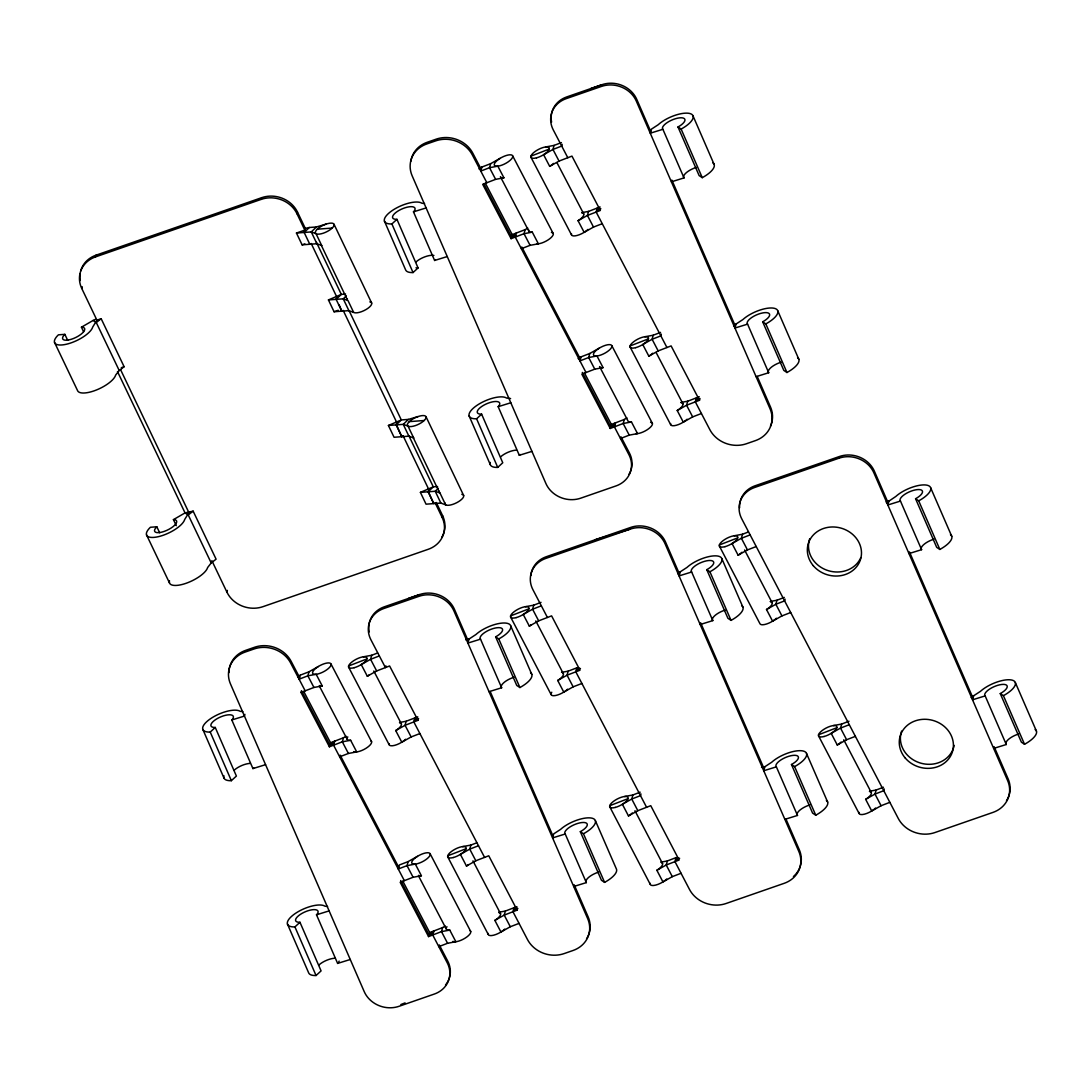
<?xml version="1.0" encoding="UTF-8"?>
<svg xmlns="http://www.w3.org/2000/svg" width="1091" height="1091" viewBox="0 0 1091 1091"><rect width="100%" height="100%" fill="white"/><g stroke="black" fill="none" stroke-linecap="round" stroke-linejoin="round"><path stroke-width="1.5" d="M67.71 340.351L64.846 334.351L58.409 334.828A21.015 7.514 -25.5 0 0 66.21 344.279A21.015 7.514 -25.5 0 0 92.694 327.068L96.922 320.181L81.77 288.474L82.248 286.769M81.77 288.474A27.289 24.316 15.7 0 1 95.531 256.89L96.008 255.185L261.731 197.662A27.289 24.316 15.7 0 1 297.475 212.049L305.303 228.414L304.157 232.451L309.803 244.261M95.531 256.89L261.254 199.367L261.731 197.662M159.681 532.79L156.818 526.789L150.394 527.267A21.015 7.514 -25.5 0 0 158.181 536.717A21.015 7.514 -25.5 0 0 184.679 519.507L188.907 512.62L120.61 369.726M296.452 233.038L311.262 231.919L316.035 233.679L321.668 245.489L316.908 243.729L302.098 244.834L296.452 233.038L304.812 230.133L296.997 213.768L297.475 212.049M436.305 502.501L442.619 515.716L442.128 517.42A27.534 24.534 15.7 0 1 428.245 549.291L262.986 606.664A27.534 24.534 15.7 0 1 226.914 592.127L227.392 590.422M339.219 305.016L341.783 311.167L336.137 299.357L336.792 297.025L311.194 243.47M244.916 714.346L244.439 716.064L231.81 719.965L252.935 768.582L265.563 764.668M318.34 666.506L308.998 671.783L300.243 675.165L299.111 679.202L307.853 675.82L316.158 674.293L322.24 685.939L313.935 687.466L301.021 692.444L329.4 746.79L342.329 741.812L350.634 740.284L356.716 751.917L348.411 753.458L339.656 756.827M301.021 692.444L301.498 690.739L329.891 745.085L334.051 743.476M308.998 671.783L307.853 675.82L313.935 687.466M402.743 435.786L401.788 436.7L396.142 424.89L396.797 422.572L343.174 310.376M490.664 163.664L489.532 167.7L495.614 179.347L503.919 177.806L497.837 166.173L489.532 167.7L480.776 171.069L481.908 167.032L490.664 163.664L500.019 158.386M329.4 746.79L330.546 742.753L303.734 691.435M346.133 736.261L343.46 737.775L342.329 741.812L348.411 753.458M377.568 653.018L371.731 655.268L370.585 659.305L376.668 670.951L389.596 665.974L417.989 720.319L405.061 725.297L395.706 730.575L401.788 742.207L411.143 736.943L419.899 733.561M428.313 491.605L433.754 503.606L428.122 491.796L428.777 489.464L403.165 435.909M385.914 665.865L385.423 667.583L370.926 639.803A26.361 23.497 15.7 0 1 383.827 608.519L419.053 596.3A26.361 23.497 15.7 0 1 453.951 610.987L587.667 918.608A28.271 25.188 15.7 0 1 573.034 950.493L564.088 953.602A28.271 25.188 15.7 0 1 527.471 939.501L512.961 911.735L514.106 907.698L517.611 908.408L517.134 910.126L504.219 915.104L494.864 920.381L500.946 932.028L510.302 926.75L519.057 923.381M521.334 248.707L530.09 245.339L538.381 243.798L532.299 232.151L524.007 233.692L511.079 238.67L512.211 234.633L485.4 183.302M468.38 641.372L454.429 609.283A26.361 23.497 15.7 0 0 419.544 594.581L408.402 598.454M527.812 228.142L525.139 229.642L524.007 233.692L530.09 245.339M561.388 142.594L554.092 145.403L552.96 149.44L559.042 161.086L571.957 156.108L600.35 210.454L587.422 215.432L578.066 220.709L584.162 232.356L593.504 227.078L602.259 223.696M562.192 144.353L561.701 146.071L552.96 149.44L543.604 154.717L549.687 166.364L559.042 161.086M417.73 716.814L406.193 721.26L405.061 725.297L411.143 736.943M417.989 720.319L418.467 718.601L414.948 717.878L413.816 721.915L484.581 857.39M650.741 131.506L636.789 99.417A26.361 23.497 15.7 0 0 601.905 84.716L590.763 88.589M600.091 206.949L588.554 211.395L587.422 215.432L593.504 227.078M408.143 861.59L407.011 865.64L413.094 877.273L421.399 875.746L415.316 864.099L407.011 865.64L398.256 869.009L399.388 864.972L408.143 861.59L417.498 856.326M589.822 353.47L588.69 357.507L594.772 369.153L603.064 367.626L596.982 355.98L588.69 357.507L579.935 360.889L581.067 356.852L589.822 353.47L599.177 348.193M438.814 946.647L447.569 943.265L455.861 941.738L449.778 930.091L441.487 931.619L428.558 936.596L429.69 932.56L402.879 881.242M445.292 926.082L442.619 927.582L441.487 931.619L447.569 943.265M541.027 602.355L533.731 605.164L532.585 609.201L538.668 620.847L551.596 615.87L579.989 670.215L567.061 675.193L557.706 680.47L563.788 692.117L573.143 686.839L581.898 683.471M476.712 842.825L470.876 845.075L469.744 849.125L475.826 860.758L488.754 855.78L517.134 910.126M620.479 438.514L629.234 435.145L637.539 433.604L631.457 421.972L623.152 423.499L610.237 428.477L611.369 424.44L584.558 373.122M626.957 417.948L624.297 419.462L623.152 423.499L629.234 435.145M660.532 332.4L653.236 335.223L652.104 339.26L658.187 350.907L671.115 345.915L699.495 400.261L686.58 405.238L677.225 410.516L683.307 422.162L692.662 416.885L701.418 413.516M661.337 334.173L660.86 335.878L652.104 339.26L642.749 344.524L648.845 356.171L658.187 350.907M579.294 668.265L576.948 667.774L568.193 671.156L567.061 675.193L573.143 686.839M516.875 906.621L505.351 911.067L504.219 915.104L510.302 926.75M576.948 667.774L575.816 671.824L646.581 807.285M699.249 396.756L687.712 401.202L686.58 405.238L692.662 416.885M699.495 400.261L699.986 398.556L695.813 400.152M797.562 357.766A21.015 7.719 -23.5 0 1 786.952 372.508L765.827 323.904A21.015 7.719 -23.5 0 0 773.887 308.207A21.015 7.719 -23.5 0 0 742.916 319.54L736.084 324L734.952 328.05L747.58 324.136L768.705 372.74L756.077 376.654M741.648 605.641A21.015 7.719 -23.5 0 1 731.038 620.384L709.914 571.766A21.015 7.719 -23.5 0 0 717.987 556.083A21.015 7.719 -23.5 0 0 687.003 567.415L680.184 571.875L679.038 575.912L691.667 571.998L712.805 620.615L700.177 624.529M640.172 792.161L632.875 794.984L631.744 799.021L637.826 810.668L650.754 805.676L679.134 860.022L666.219 864.999L656.864 870.277L662.946 881.923L672.301 876.646L681.057 873.277M640.976 793.934L640.499 795.639L631.744 799.021L622.388 804.285L628.471 815.932L637.826 810.668M748.358 531.985L742.521 534.235L741.389 538.272L747.471 549.919L756.227 546.536M675.452 859.913L679.611 858.317L676.106 857.594L667.351 860.963L666.219 864.999L672.301 876.646M676.106 857.594L674.961 861.631L689.471 889.397A28.271 25.188 15.7 0 0 726.088 903.498L784.17 883.328A28.271 25.188 15.7 0 0 798.817 851.444L665.101 543.823A26.361 23.497 15.7 0 0 630.203 529.135L594.95 539.827M784.293 597.404L776.997 600.227L775.851 604.264L781.933 615.91L790.689 612.528M785.097 599.177L784.606 600.882L775.851 604.264L766.509 609.528L772.592 621.174L781.933 615.91M826.351 800.467A21.015 7.719 -23.5 0 1 815.741 815.209L794.603 766.605A21.015 7.719 -23.5 0 0 802.676 750.908A21.015 7.719 -23.5 0 0 771.705 762.241L764.873 766.714L763.741 770.751L776.369 766.837L797.494 815.441L784.865 819.355M848.975 721.233L841.679 724.042L840.534 728.079L846.616 739.725L855.371 736.357M883.437 787.225L876.141 790.034L875.009 794.071L881.092 805.717L889.847 802.335M884.242 788.984L883.765 790.702L875.009 794.071L865.654 799.348L871.736 810.995L881.092 805.717M1035.141 729.538A21.015 7.719 -23.5 0 1 1024.531 744.28L1003.406 695.663A21.015 7.719 -23.5 0 0 1011.466 679.979A21.015 7.719 -23.5 0 0 980.495 691.312L973.663 695.772L972.531 699.808L985.159 695.894L1006.284 744.512L993.656 748.426M96.922 320.181L101.163 318.708L124.115 366.726L119.219 370.517L115.646 375.086A21.015 7.514 -25.5 0 1 96.513 389.951A21.015 7.514 -25.5 0 1 77.502 390.469L54.55 342.465M176.292 525.644L173.428 519.643L185.047 512.906L193.148 511.147L216.086 559.165L211.204 562.956L207.631 567.525A21.015 7.514 -25.5 0 1 185.975 583.33A21.015 7.514 -25.5 0 1 169.5 580.753M447.242 256.549L434.613 260.463L413.475 211.845L414.225 211.027A12.151 4.459 -23.5 0 0 409.043 206.826A12.151 4.459 -23.5 0 0 394.315 213.891A12.151 4.459 -23.5 0 0 396.933 219.332L418.058 267.936L413.039 272.559A21.015 7.719 -23.5 0 1 405.579 269.777L384.455 221.173M434.613 260.463L435.35 259.631M531.931 451.374L519.302 455.288L498.178 406.684L498.914 405.852A12.151 4.459 -23.5 0 0 493.732 401.652A12.151 4.459 -23.5 0 0 479.004 408.73A12.151 4.459 -23.5 0 0 481.622 414.157L502.76 462.761L497.728 467.398A21.015 7.719 -23.5 0 1 490.282 462.434M231.81 719.965L232.547 719.146A12.151 4.459 -23.5 0 0 227.364 714.946A12.151 4.459 -23.5 0 0 212.636 722.024A12.151 4.459 -23.5 0 0 215.254 727.452L236.392 776.056L231.36 780.679A21.015 7.719 -23.5 0 1 223.914 775.728M519.302 455.288L520.052 454.47M252.935 768.582L253.685 767.764M350.252 959.494L337.624 963.408L316.499 914.803L317.249 913.985A12.151 4.459 -23.5 0 0 312.053 909.785A12.151 4.459 -23.5 0 0 297.325 916.849A12.151 4.459 -23.5 0 0 299.957 922.277L321.081 970.895L316.049 975.518A21.015 7.719 -23.5 0 1 308.603 972.736L287.478 924.118M337.624 963.408L338.374 962.589A12.151 4.459 -23.5 0 0 339.137 961.103M304.157 232.451L309.339 227.501L316.445 226.969L325.991 224.146M316.445 226.969L311.262 231.919L316.908 243.729M336.137 299.357L341.319 294.406L345.574 294.079M346.352 295.852L343.242 298.825L328.432 299.93L334.064 311.74L348.888 310.635L353.648 312.394L348.002 300.584L343.242 298.825L348.888 310.635M396.142 424.89L401.311 419.94L408.416 419.408L417.976 416.585M408.416 419.408L403.247 424.358L388.423 425.476L394.069 437.273L408.893 436.168L413.653 437.927L408.007 426.117L403.247 424.358L408.893 436.168M428.122 491.796L433.291 486.845L437.559 486.518M438.323 488.291L435.214 491.264L420.403 492.368L426.049 504.178L440.859 503.074L445.633 504.833L439.987 493.023A10.283 3.682 -25.5 0 1 439.373 491.209M413.039 272.559L391.901 223.955L396.933 219.332M497.728 467.398L476.59 418.78L481.622 414.157M231.36 780.679L210.236 732.075L215.254 727.452M316.049 975.518L294.925 926.914L299.957 922.277M479.508 169.01L481.908 167.032L479.113 168.928M483.968 184.12L511.556 236.952L516.384 233.024L515.252 237.061L586.017 372.536M578.653 358.816L581.067 356.852L578.189 358.598M297.829 677.129L300.243 675.165M582.321 372.426L610.715 426.772L615.542 422.831L614.397 426.867L628.907 454.647A26.361 23.497 15.7 0 1 615.992 485.931L580.767 498.164A26.361 23.497 15.7 0 1 545.882 483.463L412.166 175.842A28.271 25.188 15.7 0 1 426.799 143.957L435.732 140.862A28.271 25.188 15.7 0 1 472.348 154.949L486.859 182.715M329.891 745.085L334.705 741.144L333.573 745.18L404.338 880.655M400.656 880.546L429.036 934.892L433.863 930.964L432.732 935.001L447.228 962.767A26.361 23.497 15.7 0 1 434.327 994.051L399.101 1006.284A26.361 23.497 15.7 0 1 364.203 991.583L230.487 683.962A28.271 25.188 15.7 0 1 245.134 652.077L254.067 648.981A28.271 25.188 15.7 0 1 290.683 663.069L305.194 690.848M83.598 331.705L81.443 327.205L93.062 320.468L96.267 322.513L101.163 318.708M117.487 371.554L185.047 512.906L188.252 514.952L193.148 511.147M733.616 325.841L736.084 324M677.702 573.702L680.184 571.875M886.492 502.774L895.806 496.473A21.015 7.719 -23.5 0 1 926.777 485.14A21.015 7.719 -23.5 0 1 918.704 500.837L939.842 549.441A21.015 7.719 -23.5 0 0 950.452 534.699M971.195 697.599L973.663 695.772M379.341 655.936L370.585 659.305L361.244 664.583L367.326 676.229L376.668 670.951M541.341 605.832L532.585 609.201L523.244 614.478L529.326 626.125L538.668 620.847M750.144 534.904L741.389 538.272L732.034 543.55L738.116 555.196L747.471 549.919M478.499 845.743L469.744 849.125L460.388 854.389L466.471 866.036L475.826 860.758M849.289 724.71L840.534 728.079L831.192 733.357L837.274 745.003L846.616 739.725M93.062 320.468L95.381 319.404M400.833 1004.552L405.075 1002.902M530.935 156.136L549.278 149.058M495.614 179.347L482.699 184.324L511.079 238.67M512.211 234.633L525.139 229.642M511.556 236.952L515.729 235.356M596.982 209.199L599.095 208.381M596.654 210.345L600.827 208.736L597.309 208.013L596.177 212.063L666.942 347.524M630.093 345.942L648.436 338.865M594.772 369.153L581.844 374.131L610.237 428.477M611.369 424.44L624.297 419.462M611.042 425.626L615.201 424.017M610.715 426.772L614.888 425.163M348.575 666.001L366.917 658.923M510.574 615.897L528.917 608.819M719.378 544.955L737.707 537.89M330.546 742.753L343.46 737.775M414.621 719.064L416.735 718.246M414.294 720.21L418.467 718.601M576.293 670.106L580.467 668.497M447.733 855.808L466.075 848.73M413.094 877.273L400.179 882.264L428.558 936.596M609.733 805.703L628.075 798.639M818.523 734.775L836.865 727.697M429.69 932.56L442.619 927.582M429.363 933.746L433.536 932.137M429.036 934.892L433.209 933.282M513.452 910.017L517.611 908.408M601.905 84.716L566.679 96.949A26.361 23.497 15.7 0 0 551.582 122.11M302.098 244.834L304.88 243.866M121.292 367.708L124.115 366.726M328.432 299.93L341.319 294.406L316.445 242.366M334.064 311.74L338.251 310.28M388.423 425.476L401.311 419.94L349.161 310.826M420.403 492.368L433.291 486.845L409.152 436.345M419.544 594.581L384.318 606.814A26.361 23.497 15.7 0 0 369.208 631.975M630.203 529.135L545.827 558.415A26.361 23.497 15.7 0 0 532.926 589.699L547.423 617.479M886.206 501.901L888.974 500.946L887.842 504.983L900.47 501.069L921.595 549.673L908.967 553.587M671.388 181.829L684.016 177.915L662.892 129.297L650.263 133.211L651.395 129.174L658.228 124.715A21.015 7.719 -23.5 0 1 689.198 113.369A21.015 7.719 -23.5 0 1 681.125 129.065L702.263 177.669A21.015 7.719 -23.5 0 0 712.873 162.927M413.475 211.845L426.104 207.931M498.178 406.684L510.806 402.77M489.027 691.68L501.655 687.766L480.531 639.162L467.903 643.076L469.035 639.04L475.867 634.567A21.015 7.719 -23.5 0 1 506.838 623.234A21.015 7.719 -23.5 0 1 498.764 638.931L519.902 687.535A21.015 7.719 -23.5 0 0 530.512 672.792M573.716 886.519L586.344 882.605L565.22 834.001L552.591 837.902L553.723 833.865L560.556 829.405A21.015 7.719 -23.5 0 1 591.527 818.073A21.015 7.719 -23.5 0 1 583.453 833.756L604.591 882.374A21.015 7.719 -23.5 0 0 616.51 869.241L595.372 820.637M316.499 914.803L329.127 910.89M305.303 228.414L309.339 227.501M761.545 767.382L764.873 766.714M545.786 146.944L554.092 145.403M581.926 212.622L588.554 211.395M644.945 336.751L653.236 335.223M681.07 402.429L687.712 401.202M734.216 535.763L742.521 534.235M525.426 606.705L533.731 605.164M363.426 656.796L371.731 655.268M770.355 601.455L776.997 600.227M561.551 672.383L568.193 671.156M399.551 722.487L406.193 721.26M833.374 725.583L841.679 724.042M624.584 796.512L632.875 794.984M462.584 846.616L470.876 845.075M869.5 791.261L876.141 790.034M660.71 862.19L667.351 860.963M498.71 912.294L505.351 911.067M317.29 229.192L332.169 228.074M409.275 421.631L424.154 420.512M81.443 327.205L82.48 327.232A12.151 4.35 -25.5 0 1 81.116 334.173A12.151 4.35 -25.5 0 1 66.087 340.228A12.151 4.35 -25.5 0 1 64.846 334.351M173.428 519.643L174.451 519.671A12.151 4.35 -25.5 0 1 173.087 526.612A12.151 4.35 -25.5 0 1 158.072 532.667A12.151 4.35 -25.5 0 1 156.818 526.789M424.549 203.553L421.862 203.212A21.015 7.719 -23.5 0 0 391.955 210.74A21.015 7.719 -23.5 0 0 391.901 223.955M510.588 398.556L506.551 398.051A21.015 7.719 -23.5 0 0 476.644 405.579A21.015 7.719 -23.5 0 0 476.59 418.78M242.884 711.673L240.184 711.332A21.015 7.719 -23.5 0 0 210.29 718.874A21.015 7.719 -23.5 0 0 210.236 732.075M327.573 906.512L324.886 906.171A21.015 7.719 -23.5 0 0 294.979 913.699A21.015 7.719 -23.5 0 0 294.925 926.914M698.813 398.31L696.467 397.833L695.335 401.87L709.832 429.636A28.271 25.188 15.7 0 0 746.462 443.737L755.395 440.628A28.271 25.188 15.7 0 0 770.028 408.743L636.312 101.122A26.361 23.497 15.7 0 0 601.427 86.434L566.202 98.654A26.361 23.497 15.7 0 0 553.287 129.938L567.797 157.718M439.987 493.023L435.214 491.264L440.859 503.074M662.892 129.297L662.51 128.833A12.151 4.459 -23.5 0 1 671.265 120.31A12.151 4.459 -23.5 0 1 684.452 118.728A12.151 4.459 -23.5 0 1 677.988 126.979L681.125 129.065M702.263 177.669L699.126 175.583L677.988 126.979M747.58 324.136L747.199 323.659A12.151 4.459 -23.5 0 1 755.968 315.135A12.151 4.459 -23.5 0 1 769.141 313.553A12.151 4.459 -23.5 0 1 762.677 321.804L765.827 323.904M786.952 372.508L783.815 370.408L762.677 321.804M900.47 501.069L900.089 500.605A12.151 4.459 -23.5 0 1 908.844 492.082A12.151 4.459 -23.5 0 1 922.031 490.5A12.151 4.459 -23.5 0 1 915.567 498.737L918.704 500.837M939.842 549.441L936.692 547.355L915.567 498.737M985.159 695.894L984.778 695.431A12.151 4.459 -23.5 0 1 993.546 686.907A12.151 4.459 -23.5 0 1 1006.72 685.325A12.151 4.459 -23.5 0 1 1000.256 693.576L1003.406 695.663M1024.531 744.28L1021.394 742.18L1000.256 693.576M691.667 571.998L691.285 571.534A12.151 4.459 -23.5 0 1 700.054 563.011A12.151 4.459 -23.5 0 1 713.241 561.429A12.151 4.459 -23.5 0 1 706.777 569.679L709.914 571.766M731.038 620.384L727.902 618.283L706.777 569.679M776.369 766.837L775.987 766.359A12.151 4.459 -23.5 0 1 784.743 757.836A12.151 4.459 -23.5 0 1 797.93 756.254A12.151 4.459 -23.5 0 1 791.466 764.505L794.603 766.605M815.741 815.209L812.59 813.109L791.466 764.505M480.531 639.162L480.149 638.699A12.151 4.459 -23.5 0 1 488.904 630.175A12.151 4.459 -23.5 0 1 502.092 628.593A12.151 4.459 -23.5 0 1 495.628 636.844L498.764 638.931M519.902 687.535L516.752 685.448L495.628 636.844M565.22 834.001L564.838 833.524A12.151 4.459 -23.5 0 1 573.593 825.001A12.151 4.459 -23.5 0 1 586.781 823.419A12.151 4.459 -23.5 0 1 580.317 831.669L583.453 833.756M604.591 882.374L601.455 880.273L580.317 831.669M684.016 177.915L683.634 177.438A12.151 4.459 -23.5 0 1 696.317 167.414M921.595 549.673L921.213 549.209A12.151 4.459 -23.5 0 1 933.896 539.186M768.705 372.74L768.323 372.263A12.151 4.459 -23.5 0 1 781.006 362.239M1006.284 744.512L1005.902 744.035A12.151 4.459 -23.5 0 1 1018.585 734.011M712.805 620.615L712.423 620.138A12.151 4.459 -23.5 0 1 725.092 610.114M797.494 815.441L797.112 814.977A12.151 4.459 -23.5 0 1 809.795 804.94M501.655 687.766L501.274 687.303A12.151 4.459 -23.5 0 1 513.956 677.279M586.344 882.605L585.962 882.128A12.151 4.459 -23.5 0 1 598.645 872.104M556.956 162.682L583.767 214M656.114 352.488L682.925 403.82M744.594 550L772.196 602.832M843.752 739.807L871.354 792.639M530.922 157.172L571.479 234.81M630.08 346.979L670.638 424.617M719.351 546.005L759.909 623.629A10.283 3.573 -27.6 0 0 766.646 623.97A10.283 3.573 -27.6 0 0 776.41 618.242M818.509 735.811L859.067 813.45M512.702 155.931A10.283 3.573 -27.6 0 1 499.923 165.764A10.283 3.573 -27.6 0 1 497.919 159.832A10.283 3.573 -27.6 0 1 512.702 155.931L553.246 233.569M611.846 345.738A10.283 3.573 -27.6 0 1 599.068 355.571A10.283 3.573 -27.6 0 1 597.077 349.652A10.283 3.573 -27.6 0 1 611.846 345.738L652.404 423.376M500.414 176.728L528.794 231.074M599.559 366.549L627.952 420.881A10.283 3.573 -27.6 0 0 631.457 421.972M481.254 169.364L472.839 153.245A28.271 25.188 15.7 0 0 436.223 139.143L427.277 142.253A28.271 25.188 15.7 0 0 410.843 161.277M521.812 247.002L580.412 359.171M620.97 436.809L629.384 452.929A26.361 23.497 15.7 0 1 629.016 474.285M535.804 620.929L563.406 673.774M634.962 810.749L662.551 863.581M510.561 616.933L551.119 694.572M609.719 806.74L650.263 884.378M373.804 671.033L401.406 723.865M472.962 860.854L500.551 913.685M348.561 667.037L389.119 744.676M447.719 856.844L488.263 934.482M331.023 664.051A10.283 3.573 -27.6 0 1 318.245 673.883A10.283 3.573 -27.6 0 1 316.24 667.951A10.283 3.573 -27.6 0 1 331.023 664.051L371.581 741.689M430.181 853.871A10.283 3.573 -27.6 0 1 417.403 863.704A10.283 3.573 -27.6 0 1 415.398 857.771A10.283 3.573 -27.6 0 1 430.181 853.871L470.726 931.496M319.527 686.362L347.129 739.193M418.671 876.182L446.274 929.014M299.589 677.484L291.161 661.364A28.271 25.188 15.7 0 0 254.544 647.263L245.611 650.372A28.271 25.188 15.7 0 0 228.933 672.629M340.133 755.122L398.733 867.304M439.291 944.929L447.719 961.062A26.361 23.497 15.7 0 1 445.51 984.996M334.064 224.351A10.283 3.682 -25.5 0 1 321.109 233.815A10.283 3.682 -25.5 0 1 319.036 227.746A10.283 3.682 -25.5 0 1 334.064 224.351L371.676 303.053M426.049 416.789A10.283 3.682 -25.5 0 1 413.08 426.254A10.283 3.682 -25.5 0 1 411.021 420.185A10.283 3.682 -25.5 0 1 426.049 416.789L463.661 495.491M439.359 492.259L413.025 437.164A10.283 3.682 -25.5 0 0 413.653 437.927M435.118 502.746L442.128 517.42M211.859 560.638L226.914 592.127M96.267 322.513L119.219 370.517M188.252 514.952L211.204 562.956M146.535 534.904L169.473 582.908M396.388 424.658L401.788 436.7M930.623 487.704L951.761 536.322M1015.326 682.543L1036.45 731.147M888.319 503.278L874.368 471.176A26.361 23.497 15.7 0 0 839.484 456.488L755.108 485.768A26.361 23.497 15.7 0 0 739.589 507.779M909.444 551.882L973.008 698.104M994.146 746.708L1008.098 778.797A28.271 25.188 15.7 0 1 1006.516 800.658M693.044 115.946L714.182 164.55M777.747 310.771L798.871 359.375M671.879 180.11L735.429 326.332M757.222 376.477L770.519 407.038A28.271 25.188 15.7 0 1 770.491 426.049M721.833 558.647L742.957 607.251M806.522 753.472L827.66 802.076M679.529 574.207L665.578 542.118A26.361 23.497 15.7 0 0 630.68 527.417L546.318 556.71A26.361 23.497 15.7 0 0 530.853 575.557M700.654 622.811L764.218 769.032M786.011 819.177L799.294 849.739A28.271 25.188 15.7 0 1 793.43 876.55M469.144 415.998L490.282 464.602M510.683 625.798L531.822 674.415M490.186 691.544L553.069 836.197M574.207 884.801L588.144 916.89A28.271 25.188 15.7 0 1 586.576 938.751M202.776 729.293L223.914 777.897M553.505 163.418A10.283 3.573 -27.6 0 1 549.687 166.364M652.663 353.239A10.283 3.573 -27.6 0 1 648.845 356.171M681.111 402.715A10.283 3.573 -27.6 0 1 677.225 410.516M687.125 419.217A10.283 3.573 -27.6 0 1 676.229 425.299A10.283 3.573 -27.6 0 1 670.651 423.581M581.953 212.909A10.283 3.573 -27.6 0 1 578.066 220.709M587.981 229.41A10.283 3.573 -27.6 0 1 577.071 235.479A10.283 3.573 -27.6 0 1 571.493 233.76M551.446 232.465A10.283 3.573 -27.6 0 1 549.659 238.82A10.283 3.573 -27.6 0 1 536.69 243.811M532.299 232.151A10.283 3.573 -27.6 0 1 528.808 230.037M603.064 367.626A10.283 3.573 -27.6 0 1 600.173 367.272M503.919 177.806A10.283 3.573 -27.6 0 1 501.014 177.465M650.591 422.272A10.283 3.573 -27.6 0 1 648.804 428.627A10.283 3.573 -27.6 0 1 635.835 433.632M418.058 267.936A12.151 4.459 -23.5 0 1 415.985 267.813M416.012 261.949A12.151 4.459 -23.5 0 1 433.904 255.403M500.701 456.788A12.151 4.459 -23.5 0 1 516.52 450.106M531.426 624.679A10.283 3.573 -27.6 0 1 529.326 626.125M666.765 878.978A10.283 3.573 -27.6 0 1 655.855 885.06A10.283 3.573 -27.6 0 1 650.277 883.342M661.937 862.845A10.283 3.573 -27.6 0 1 656.864 870.277M632.289 813A10.283 3.573 -27.6 0 1 628.471 815.932M567.606 689.171A10.283 3.573 -27.6 0 1 555.619 695.499A10.283 3.573 -27.6 0 1 551.773 692.24M562.792 673.038A10.283 3.573 -27.6 0 1 557.706 680.47M370.967 740.953A10.283 3.573 -27.6 0 1 365.88 748.385A10.283 3.573 -27.6 0 1 353.811 751.576M350.634 740.284A10.283 3.573 -27.6 0 1 347.77 736.875M234.333 770.082A12.151 4.459 -23.5 0 1 250.153 763.4M319.022 964.908A12.151 4.459 -23.5 0 1 334.842 958.239M449.778 930.091A10.283 3.573 -27.6 0 1 446.928 926.682M421.399 875.746A10.283 3.573 -27.6 0 1 418.494 875.391M322.24 685.939A10.283 3.573 -27.6 0 1 319.349 685.584M470.112 930.773A10.283 3.573 -27.6 0 1 465.039 938.192A10.283 3.573 -27.6 0 1 452.97 941.383M504.765 929.082A10.283 3.573 -27.6 0 1 493.855 935.151A10.283 3.573 -27.6 0 1 488.277 933.432M468.571 864.59A10.283 3.573 -27.6 0 1 466.471 866.036M399.592 722.774A10.283 3.573 -27.6 0 1 395.706 730.575M498.751 912.581A10.283 3.573 -27.6 0 1 494.864 920.381M405.607 739.275A10.283 3.573 -27.6 0 1 394.71 745.344A10.283 3.573 -27.6 0 1 389.132 743.626M369.426 674.784A10.283 3.573 -27.6 0 1 367.326 676.229M869.541 791.548A10.283 3.573 -27.6 0 1 865.654 799.348M741.935 552.251A10.283 3.573 -27.6 0 1 738.116 555.196M875.555 808.049A10.283 3.573 -27.6 0 1 864.658 814.118A10.283 3.573 -27.6 0 1 859.081 812.4M841.093 742.057A10.283 3.573 -27.6 0 1 837.274 745.003M770.396 601.741A10.283 3.573 -27.6 0 1 766.509 609.528M954.148 745.398A27.289 24.316 15.7 0 1 921.118 763.25A27.289 24.316 15.7 0 1 901.616 731.079M860.813 557.637A27.289 24.316 15.7 0 1 826.637 570.116A27.289 24.316 15.7 0 1 809.699 538.763M461.82 494.318A10.283 3.682 -25.5 0 1 456.734 502.692A10.283 3.682 -25.5 0 1 445.005 503.019M347.388 298.77A10.283 3.682 -25.5 0 0 347.374 299.82L321.04 244.725A10.283 3.682 -25.5 0 0 321.668 245.489M369.835 301.88A10.283 3.682 -25.5 0 1 365.921 309.612A10.283 3.682 -25.5 0 1 353.02 311.631M261.254 199.367A27.289 24.316 15.7 0 1 296.997 213.768M442.619 515.716A27.534 24.534 15.7 0 1 441.637 537.508M80.257 280.523A27.289 24.316 15.7 0 1 80.079 274.114M80.679 270.991A27.289 24.316 15.7 0 1 96.008 255.185M838.993 458.193L754.631 487.486A26.361 23.497 15.7 0 0 741.716 518.77L898.275 818.468A28.271 25.188 15.7 0 0 934.892 832.556L992.974 812.4A28.271 25.188 15.7 0 0 1007.607 780.515L873.891 472.894A26.361 23.497 15.7 0 0 838.993 458.193M469.035 639.04L465.693 639.571L469.035 639.04M536.513 157.854A10.283 3.573 -27.6 0 0 549.291 148.021A10.283 3.573 -27.6 0 0 534.522 151.922A10.283 3.573 -27.6 0 0 536.513 157.854M635.671 347.661A10.283 3.573 -27.6 0 0 648.449 337.828A10.283 3.573 -27.6 0 0 633.666 341.728A10.283 3.573 -27.6 0 0 635.671 347.661M516.152 617.615A10.283 3.573 -27.6 0 0 528.93 607.782A10.283 3.573 -27.6 0 0 514.161 611.683A10.283 3.573 -27.6 0 0 516.152 617.615M615.31 807.422A10.283 3.573 -27.6 0 0 628.089 797.589A10.283 3.573 -27.6 0 0 613.306 801.49A10.283 3.573 -27.6 0 0 615.31 807.422M354.152 667.719A10.283 3.573 -27.6 0 0 366.931 657.887A10.283 3.573 -27.6 0 0 352.161 661.787A10.283 3.573 -27.6 0 0 354.152 667.719M453.31 857.526A10.283 3.573 -27.6 0 0 466.089 847.693A10.283 3.573 -27.6 0 0 451.306 851.594A10.283 3.573 -27.6 0 0 453.31 857.526M724.956 546.673A10.283 3.573 -27.6 0 0 737.721 536.84A10.283 3.573 -27.6 0 0 722.951 540.754A10.283 3.573 -27.6 0 0 724.956 546.673M824.1 736.493A10.283 3.573 -27.6 0 0 836.879 726.661A10.283 3.573 -27.6 0 0 822.109 730.561A10.283 3.573 -27.6 0 0 824.1 736.493M905.271 758.068A27.289 24.316 15.7 0 0 951.611 754.004A27.289 24.316 15.7 0 0 922.127 719.392A27.289 24.316 15.7 0 0 905.271 758.068M813.341 565.752A27.289 24.316 15.7 0 0 859.681 561.688A27.289 24.316 15.7 0 0 830.196 527.076A27.289 24.316 15.7 0 0 813.341 565.752"/></g></svg>
